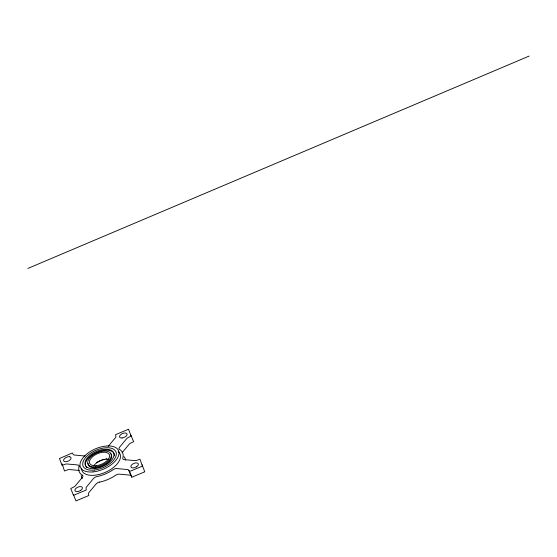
<?xml version="1.0" encoding="UTF-8"?>
<svg xmlns="http://www.w3.org/2000/svg" width="557" height="557" viewBox="0 0 557 557"><rect width="100%" height="100%" fill="white"/><g stroke="black" fill="none" stroke-linecap="round" stroke-linejoin="round"><path stroke-width="0.84" d="M122.018 452.813L129.05 444.368A3.579 1.88 -23.8 0 1 131.194 442.857L133.638 441.694L130.749 434.857M62.119 463.932L64.494 470.985L67.021 470.038A3.579 1.88 -23.8 0 1 69.562 469.572L79.345 470.47M27.85 268.439L529.15 56.069M142.084 464.768L144.757 471.814L131.891 477.217L128.862 470.38A3.586 1.88 -23.8 0 0 127.456 469.544L116.796 468.562A3.579 1.88 -23.8 0 0 113.008 469.774A23.679 12.442 -23.8 0 1 97.106 476.527A3.579 1.88 -23.8 0 0 93.632 478.379L86.558 486.874A3.586 1.88 -23.8 0 0 86.084 488.496L86.328 489.944L73.461 495.347L70.781 488.517L73.225 487.319A3.579 1.88 -23.8 0 0 75.369 485.801L82.394 477.363A3.593 1.887 -23.8 0 0 82.29 475.107M85.158 456.03L74.499 455.048A3.586 1.88 -23.8 0 1 73.092 454.22L72.389 452.966L59.488 458.481L62.036 465.408L64.563 464.461A3.579 1.88 -23.8 0 1 67.105 463.988L77.695 464.963A3.593 1.887 -23.8 0 1 79.094 466.669M129.315 471.57L142.467 466.118L139.946 459.219L137.391 460.131A3.579 1.88 -23.8 0 1 134.857 460.604L124.26 459.629A3.593 1.887 -23.8 0 1 122.86 457.924A23.679 12.442 -23.8 0 0 119.664 449.485A3.593 1.887 -23.8 0 1 119.56 447.229L126.585 438.791A3.579 1.88 -23.8 0 1 128.73 437.273L131.18 436.117L128.493 429.245L115.564 434.683L115.87 436.096A3.586 1.88 -23.8 0 1 115.396 437.725L108.33 446.213A3.579 1.88 -23.8 0 1 108.121 446.436M131.779 477.154L128.862 470.38M73.524 494.846L75.982 500.924L88.855 495.493L88.549 494.08A3.586 1.88 -23.8 0 1 89.023 492.451L96.089 483.956A3.579 1.88 -23.8 0 1 99.619 482.063M131.327 475.957A3.586 1.88 -23.8 0 0 129.913 475.121L119.254 474.139A3.579 1.88 -23.8 0 0 115.466 475.351A23.679 12.442 -23.8 0 1 99.564 482.104M124.016 456.663A23.679 12.442 -23.8 0 1 125.583 460.159M82.318 478.491A23.679 12.442 -23.8 0 1 81.225 475.615M96.493 462.672A15.046 7.909 -23.8 0 1 102.391 459.817M103.282 459.525A15.046 7.909 -23.8 0 1 104.166 459.267M105.934 458.857A15.046 7.909 -23.8 0 1 106.798 458.696M82.227 475.142A23.679 12.442 -23.8 0 1 79.024 466.696M118.133 451.567A20.783 10.917 -23.8 0 1 105.746 472.148A20.783 10.917 -23.8 0 1 81.468 468.172M93.68 465.791A10.75 5.647 -23.8 0 1 108.42 459.253M85.91 466.453A15.478 8.132 -23.8 0 1 98.192 451.783A15.478 8.132 -23.8 0 1 114.429 455.8M86.899 467.671A15.478 8.132 -23.8 0 1 86.516 467.295M110.718 453.704A12.609 6.628 -23.8 0 1 102.258 466.063A12.609 6.628 -23.8 0 1 88.062 463.313M80.34 490.606L78.426 491.42A4.01 2.11 -23.8 0 1 75.209 489.255A4.01 2.11 -23.8 0 1 81.259 486.693A4.01 2.11 -23.8 0 1 80.34 490.606M136.312 466.898L134.397 467.706A4.01 2.11 -23.8 0 1 130.93 466.084A4.01 2.11 -23.8 0 1 135.831 462.902L137.454 463.055A4.01 2.11 -23.8 0 1 136.312 466.898M69.388 456.726L68.525 456.705A4.01 2.11 -23.8 0 0 63.561 460.395A4.01 2.11 -23.8 0 0 68.706 460.869A4.01 2.11 -23.8 0 0 70.154 456.858L69.388 456.726M122.094 437.983A4.01 2.11 -23.8 0 0 126.989 433.924A4.01 2.11 -23.8 0 0 120.799 434.564A4.01 2.11 -23.8 0 0 122.094 437.983M92.998 471.904A20.783 10.917 -23.8 0 0 118.697 451.031A20.783 10.917 -23.8 0 0 86.829 453.976A20.783 10.917 -23.8 0 0 92.998 471.904M94.384 470.066A17.915 9.413 -23.8 0 0 115.953 451.859A17.915 9.413 -23.8 0 0 88.194 454.978A17.915 9.413 -23.8 0 0 94.384 470.066M95.052 468.562A15.478 8.132 -23.8 0 0 113.719 452.841A15.478 8.132 -23.8 0 0 89.754 455.508A15.478 8.132 -23.8 0 0 95.052 468.562M96.298 465.645A10.75 5.647 -23.8 0 0 109.402 454.777A10.75 5.647 -23.8 0 0 92.824 456.489A10.75 5.647 -23.8 0 0 96.298 465.645M95.393 466.836A12.609 6.628 -23.8 0 0 111.184 454.247A12.609 6.628 -23.8 0 0 91.947 455.828A12.609 6.628 -23.8 0 0 95.393 466.836"/></g></svg>
